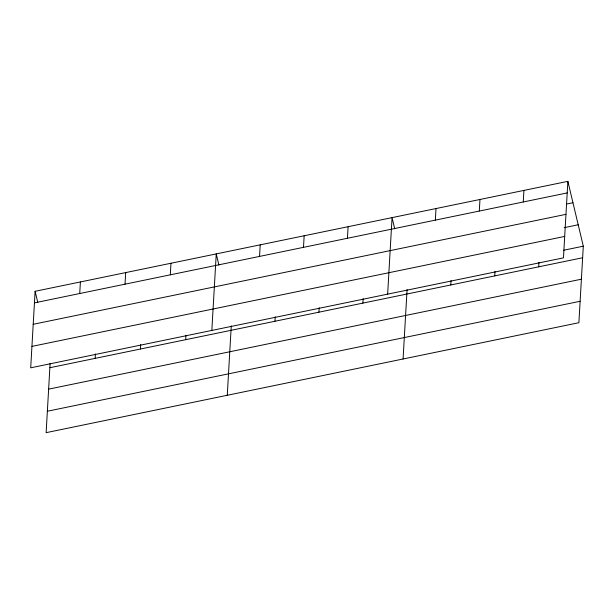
<?xml version="1.0" encoding="UTF-8"?>
<svg xmlns="http://www.w3.org/2000/svg" width="614" height="614" viewBox="0 0 614 614"><rect width="100%" height="100%" fill="white"/><g stroke="black" fill="none" stroke-linecap="round" stroke-linejoin="round"><path stroke-width="0.92" d="M35.113 291.289L30.7 367.817L563.46 257.857L567.873 181.337L35.113 291.289L37.769 302.456M50.125 363.265L46.127 432.663L578.887 322.711L583.3 246.183L567.873 181.337M79.728 293.523L80.396 281.949M95.155 358.369L95.416 353.917M125.018 284.175L125.686 272.601M140.437 349.021L140.698 344.569M170.301 274.826L170.968 263.252M185.727 339.672L185.981 335.221M211.838 330.432L216.251 253.904L218.906 265.071M227.264 395.278L231.263 325.88M259.538 256.406L260.206 244.832M274.965 321.26L275.218 316.809M303.493 247.342L304.16 235.761M318.912 312.188L319.173 307.737M347.44 238.27L348.107 226.689M362.866 303.116L363.127 298.665M387.649 294.144L392.062 217.617L394.718 228.784M403.076 358.998L407.074 289.593M435.349 220.127L436.017 208.545M450.776 284.973L451.029 280.521M479.304 211.055L479.971 199.473M494.731 275.901L494.984 271.449M523.251 201.983L523.919 190.409M538.678 266.829L538.938 262.378M34.445 302.871L567.206 192.911M566.423 204.086L572.962 202.735M33.21 324.299L565.97 214.34M564.182 227.679L578.211 224.785M31.936 346.388L564.696 236.428M563.66 250.236L583.3 246.183M49.872 367.717L582.632 257.757M48.636 389.146L581.397 279.193M47.362 411.234L580.123 301.274"/></g></svg>
